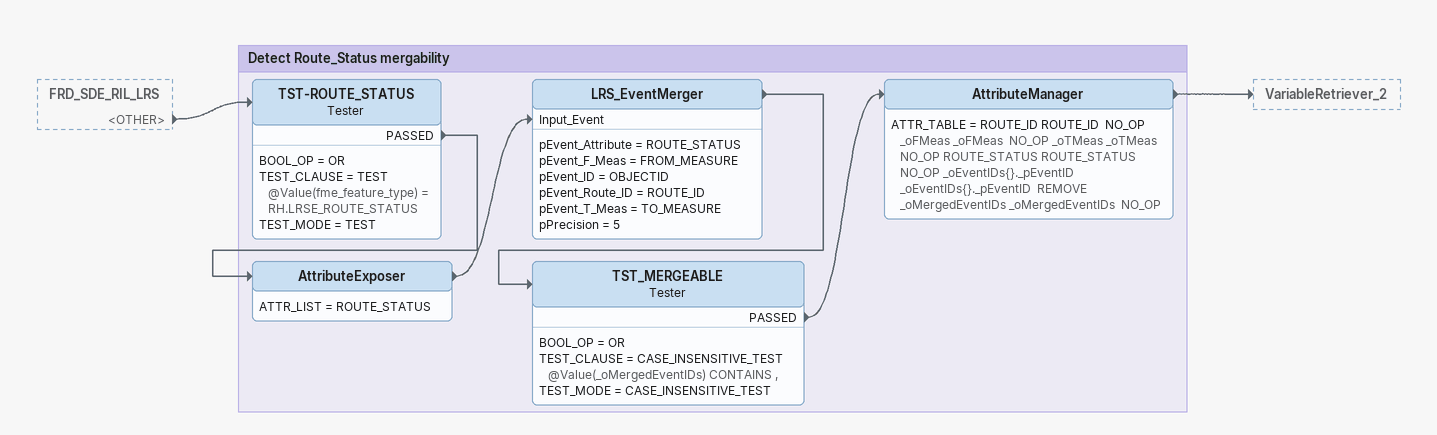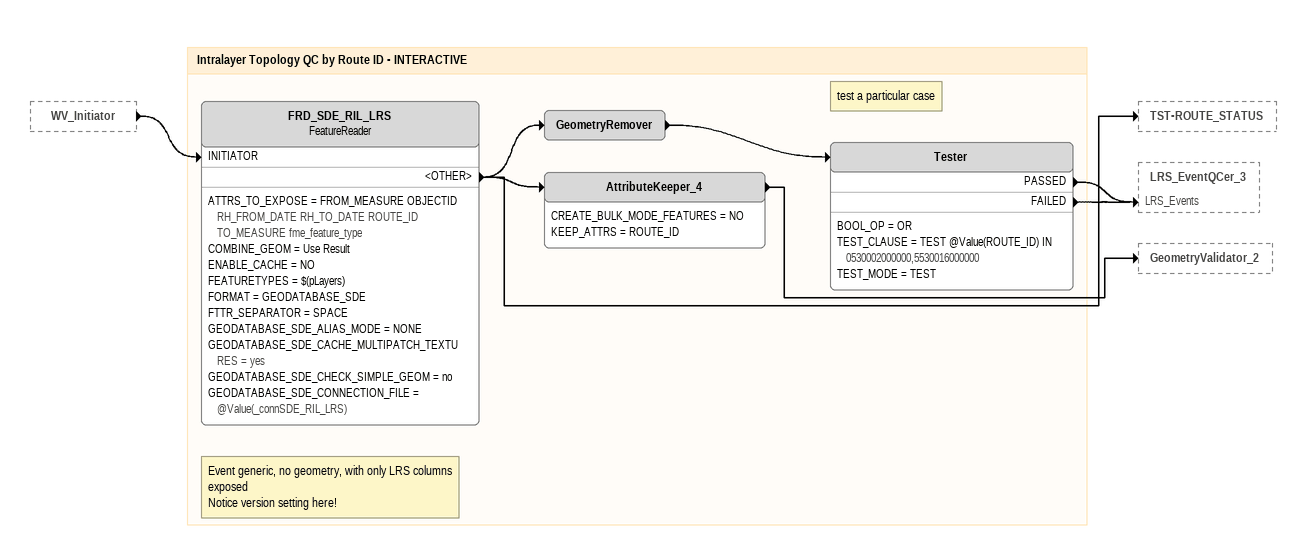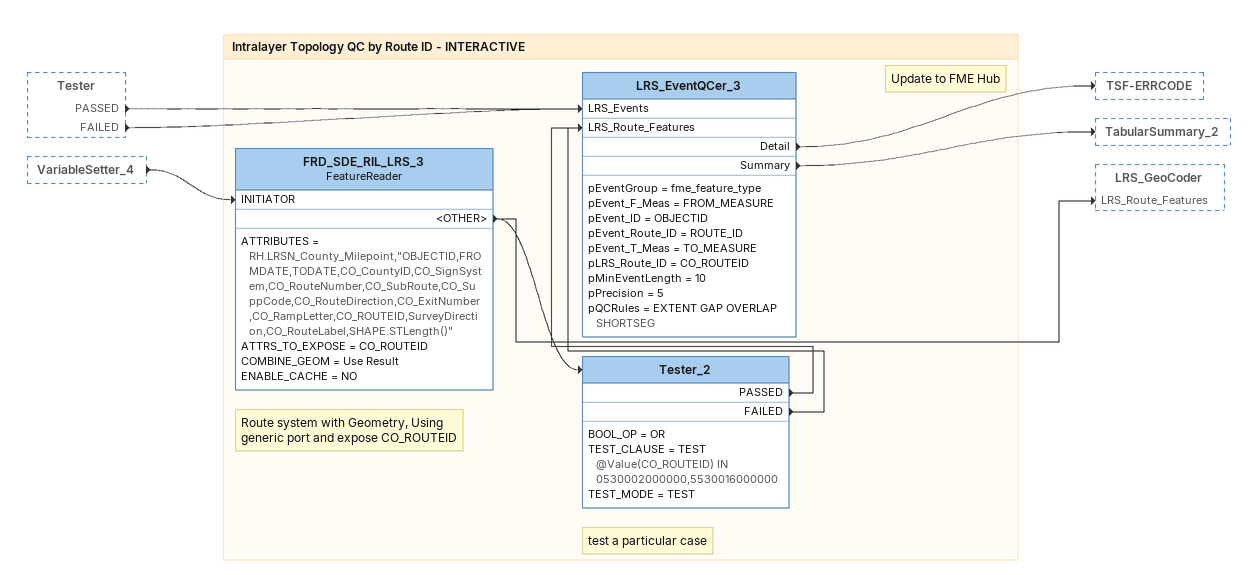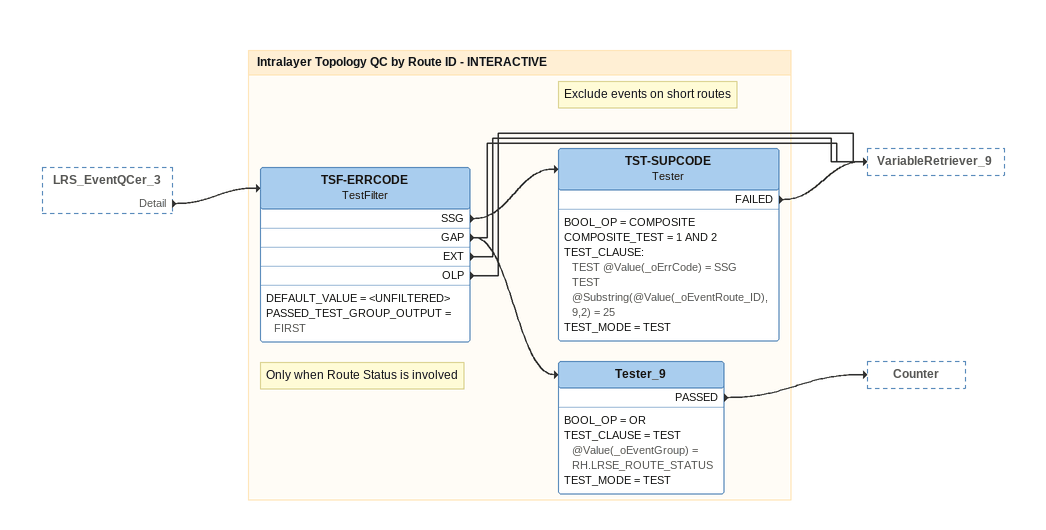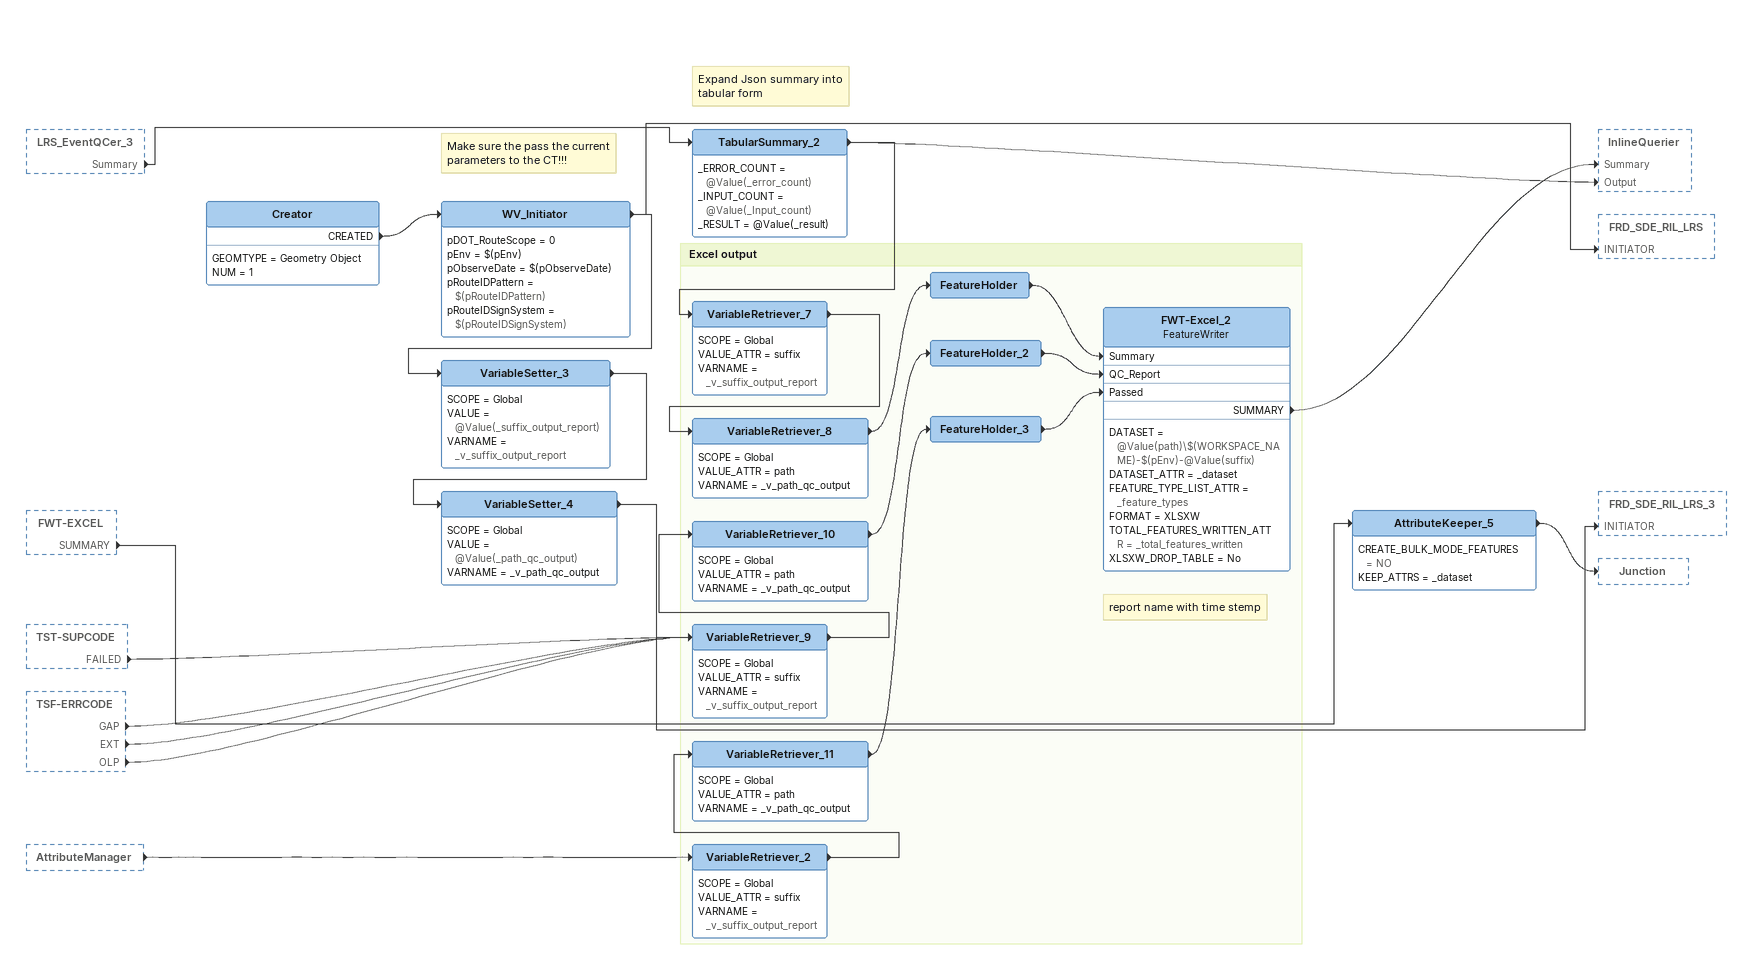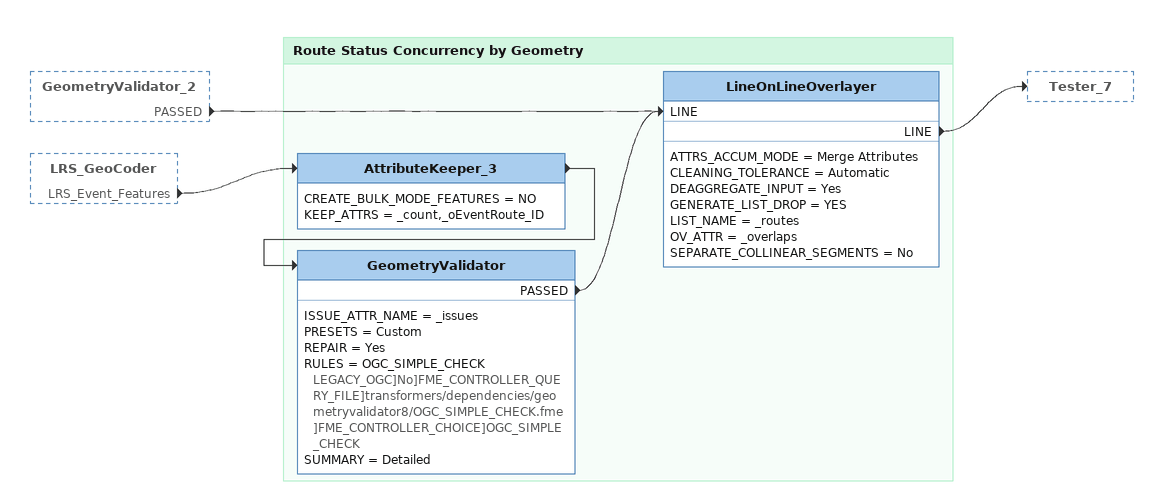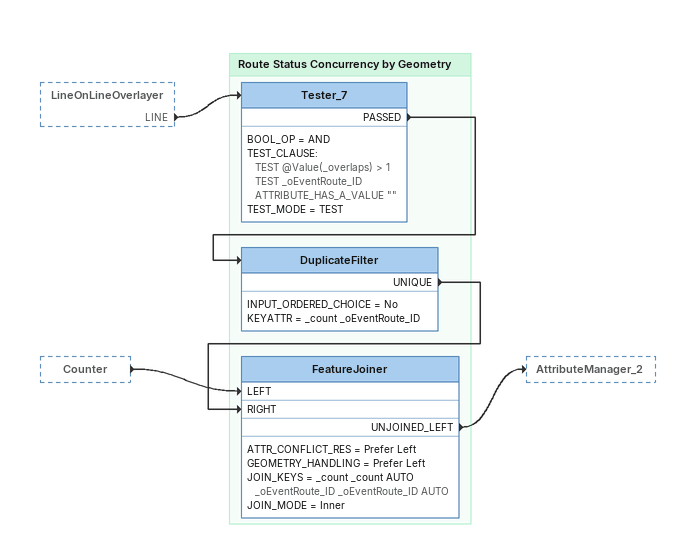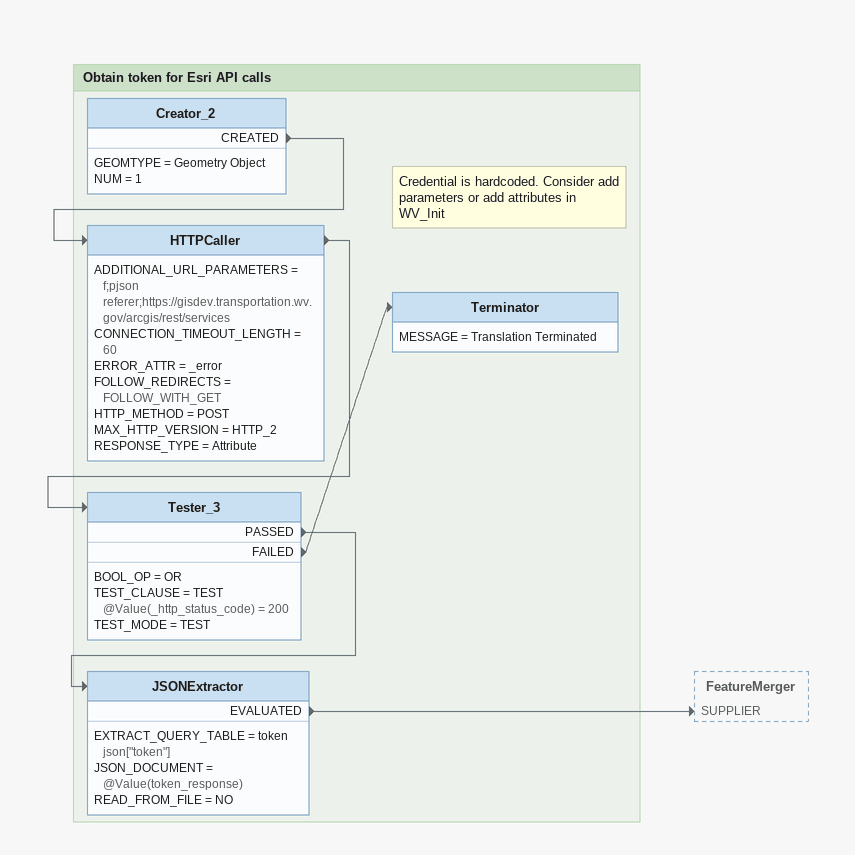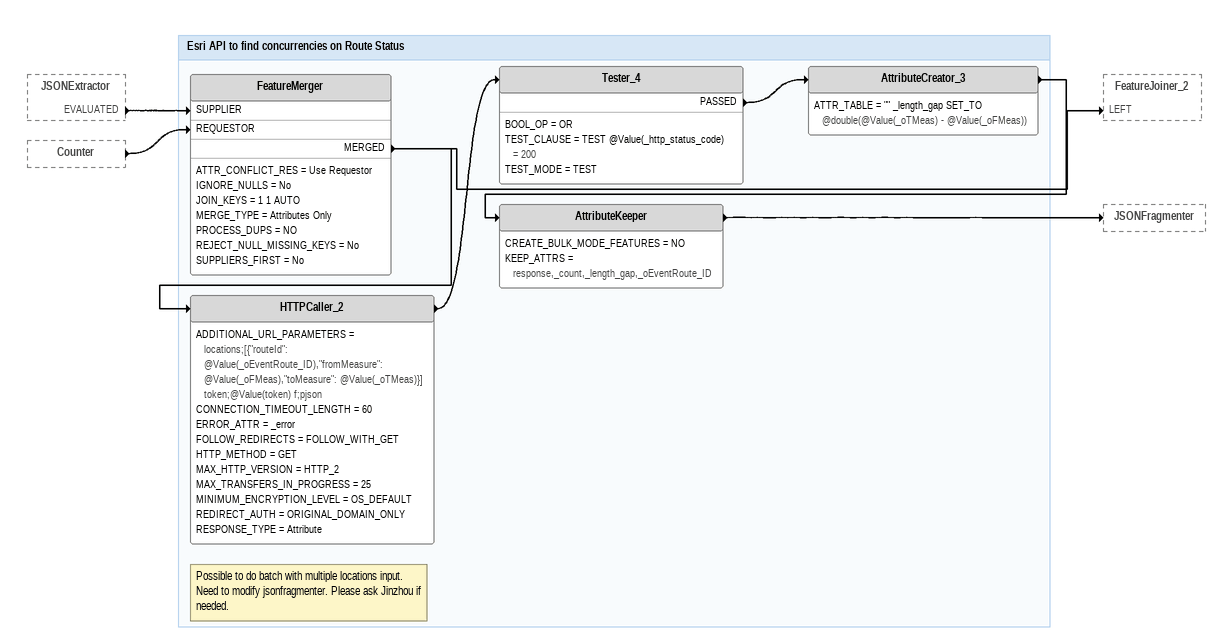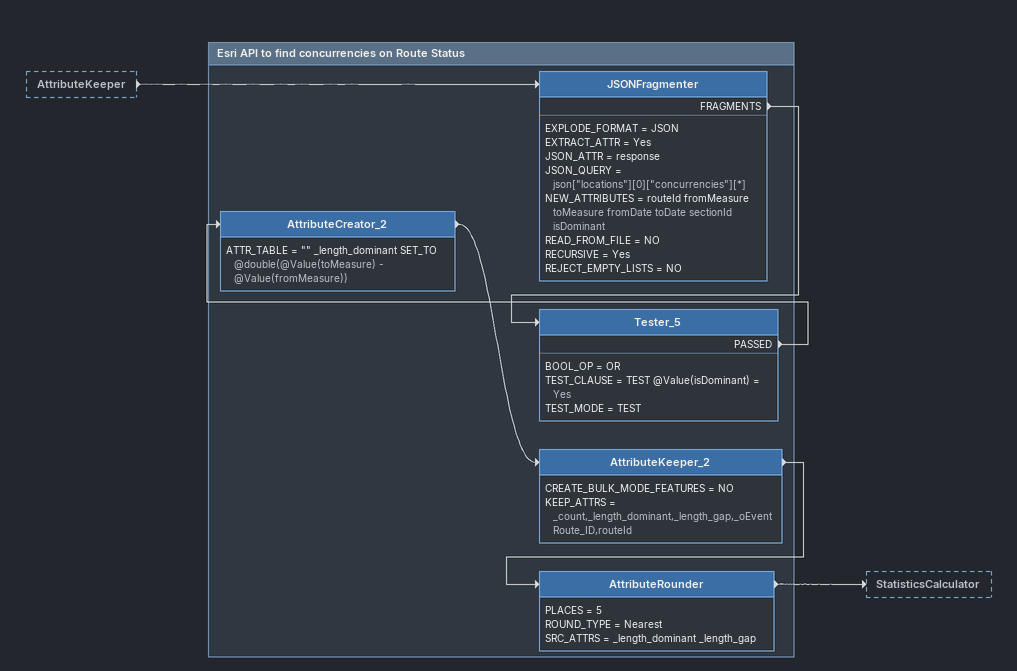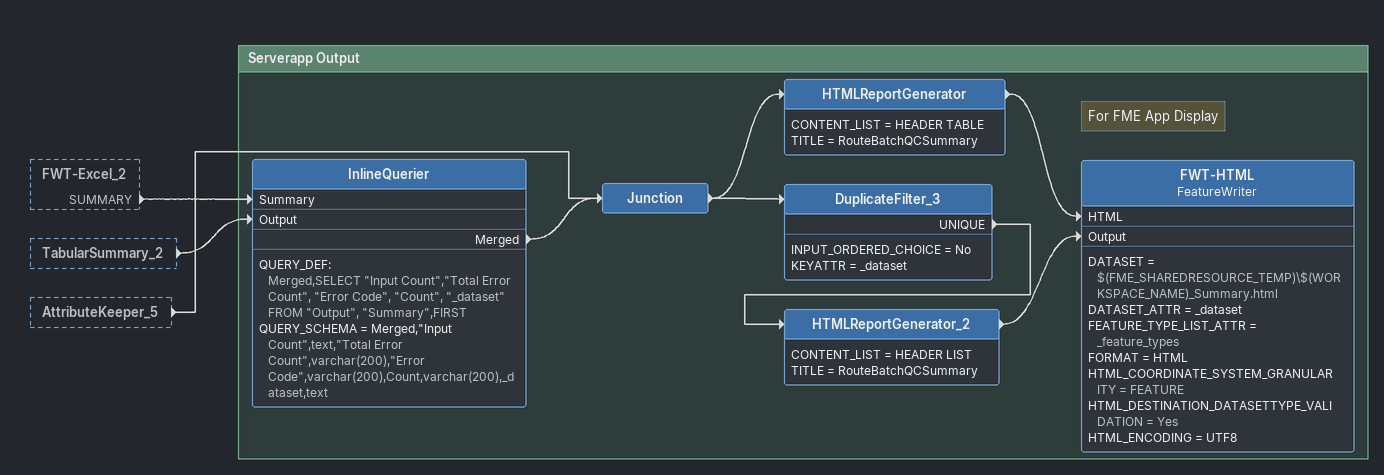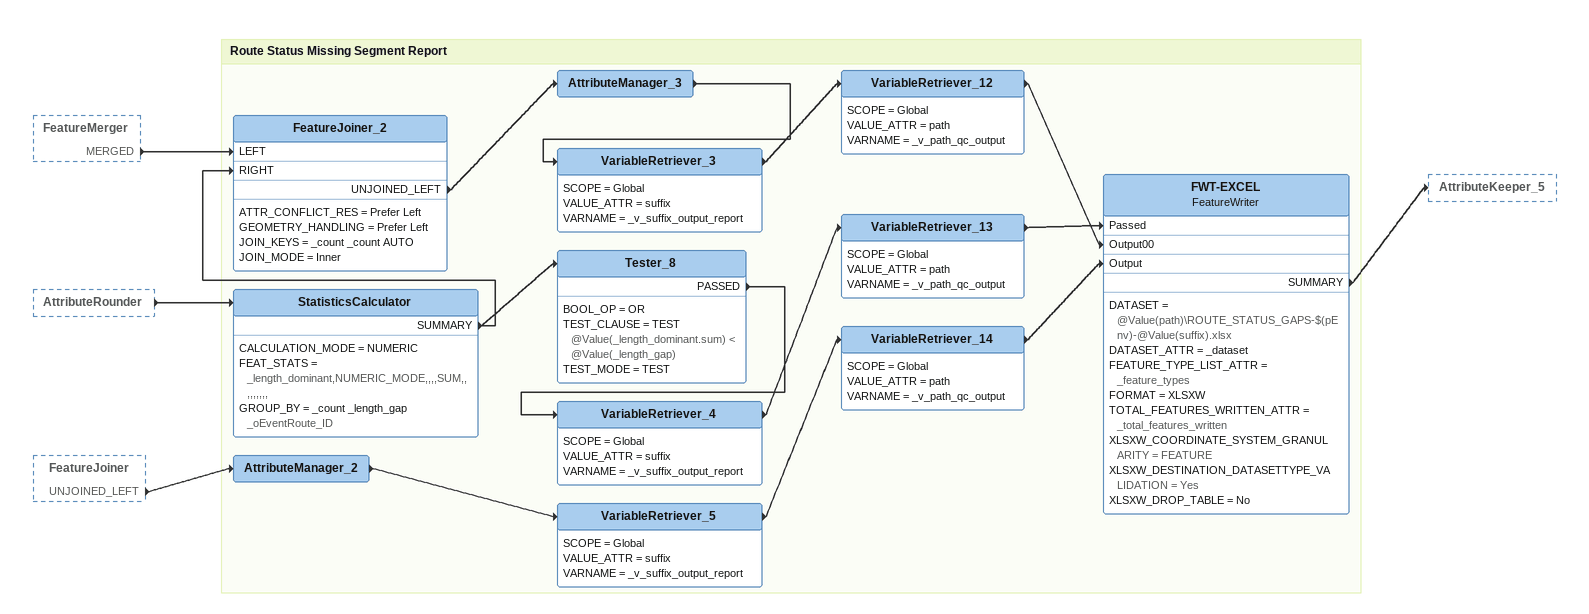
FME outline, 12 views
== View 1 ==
FRD_SDE_RIL_LRS [outside]
    <OTHER> -> TST-ROUTE_STATUS

Bookmark: Detect Route_Status mergability
TST-ROUTE_STATUS: Tester
    BOOL_OP = OR
    TEST_CLAUSE = TEST @Value(fme_feature_type) = RH.LRSE_ROUTE_STATUS
    TEST_MODE = TEST
    PASSED -> AttributeExposer
AttributeExposer
    ATTR_LIST = ROUTE_STATUS
    -> LRS_EventMerger [Input_Event]
LRS_EventMerger
    pEvent_Attribute = ROUTE_STATUS
    pEvent_F_Meas = FROM_MEASURE
    pEvent_ID = OBJECTID
    pEvent_Route_ID = ROUTE_ID
    pEvent_T_Meas = TO_MEASURE
    pPrecision = 5
    -> TST_MERGEABLE
TST_MERGEABLE: Tester
    BOOL_OP = OR
    TEST_CLAUSE = CASE_INSENSITIVE_TEST @Value(_oMergedEventIDs) CONTAINS ,
    TEST_MODE = CASE_INSENSITIVE_TEST
    PASSED -> AttributeManager
AttributeManager
    ATTR_TABLE = ROUTE_ID ROUTE_ID  NO_OP _oFMeas _oFMeas  NO_OP _oTMeas _oTMeas  NO_OP ROUTE_STATUS ROUTE_STATUS  NO_OP _oEventIDs{}._pEventID _oEventIDs{}._pEventID  REMOVE _oMergedEventIDs _oMergedEventIDs  NO_OP
    -> VariableRetriever_2

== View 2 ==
WV_Initiator [outside]
    -> FRD_SDE_RIL_LRS [INITIATOR]

Bookmark: Intralayer Topology QC by Route ID - INTERACTIVE
Note: Event generic, no geometry, with only LRS columns exposed / Notice version setting here!
FRD_SDE_RIL_LRS: FeatureReader
    ATTRS_TO_EXPOSE = FROM_MEASURE OBJECTID RH_FROM_DATE RH_TO_DATE ROUTE_ID TO_MEASURE fme_feature_type
    COMBINE_GEOM = Use Result
    ENABLE_CACHE = NO
    FEATURETYPES = $(pLayers)
    FORMAT = GEODATABASE_SDE
    FTTR_SEPARATOR = SPACE
    GEODATABASE_SDE_ALIAS_MODE = NONE
    GEODATABASE_SDE_CACHE_MULTIPATCH_TEXTURES = yes
    GEODATABASE_SDE_CHECK_SIMPLE_GEOM = no
    GEODATABASE_SDE_CONNECTION_FILE = @Value(_connSDE_RIL_LRS)
    <OTHER> -> GeometryRemover
    <OTHER> -> TST-ROUTE_STATUS
    <OTHER> -> AttributeKeeper_4
GeometryRemover
    -> Tester
Note: test a particular case
Tester
    BOOL_OP = OR
    TEST_CLAUSE = TEST @Value(ROUTE_ID) IN 0530002000000,5530016000000
    TEST_MODE = TEST
    PASSED -> LRS_EventQCer_3 [LRS_Events]
    FAILED -> LRS_EventQCer_3 [LRS_Events]
AttributeKeeper_4
    CREATE_BULK_MODE_FEATURES = NO
    KEEP_ATTRS = ROUTE_ID
    -> GeometryValidator_2

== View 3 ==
Tester [outside]
    PASSED -> LRS_EventQCer_3 [LRS_Events]
    FAILED -> LRS_EventQCer_3 [LRS_Events]
VariableSetter_4 [outside]
    -> FRD_SDE_RIL_LRS_3 [INITIATOR]

Bookmark: Intralayer Topology QC by Route ID - INTERACTIVE
Note: Route system with Geometry, Using generic port and expose CO_ROUTEID
FRD_SDE_RIL_LRS_3: FeatureReader
    ATTRIBUTES = RH.LRSN_County_Milepoint,"OBJECTID,FROMDATE,TODATE,CO_CountyID,CO_SignSystem,CO_RouteNumber,CO_SubRoute,CO_SuppCode,CO_RouteDirection,CO_ExitNumber,CO_RampLetter,CO_ROUTEID,SurveyDirection,CO_RouteLabel,SHAPE.STLength()"
    ATTRS_TO_EXPOSE = CO_ROUTEID
    COMBINE_GEOM = Use Result
    ENABLE_CACHE = NO
    <OTHER> -> Tester_2
    <OTHER> -> LRS_GeoCoder [LRS_Route_Features]
Note: test a particular case
Tester_2
    BOOL_OP = OR
    TEST_CLAUSE = TEST @Value(CO_ROUTEID) IN 0530002000000,5530016000000
    TEST_MODE = TEST
    PASSED -> LRS_EventQCer_3 [LRS_Route_Features]
    FAILED -> LRS_EventQCer_3 [LRS_Route_Features]
Note: Update to FME Hub
LRS_EventQCer_3
    pEventGroup = fme_feature_type
    pEvent_F_Meas = FROM_MEASURE
    pEvent_ID = OBJECTID
    pEvent_Route_ID = ROUTE_ID
    pEvent_T_Meas = TO_MEASURE
    pLRS_Route_ID = CO_ROUTEID
    pMinEventLength = 10
    pPrecision = 5
    pQCRules = EXTENT GAP OVERLAP SHORTSEG
    Detail -> TSF-ERRCODE
    Summary -> TabularSummary_2

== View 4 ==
LRS_EventQCer_3 [outside]
    Detail -> TSF-ERRCODE

Bookmark: Intralayer Topology QC by Route ID - INTERACTIVE
TSF-ERRCODE: TestFilter
    DEFAULT_VALUE = <UNFILTERED>
    PASSED_TEST_GROUP_OUTPUT = FIRST
    SSG -> TST-SUPCODE
    GAP -> VariableRetriever_9
    GAP -> Tester_9
    EXT -> VariableRetriever_9
    OLP -> VariableRetriever_9
Note: Exclude events on short routes
TST-SUPCODE: Tester
    BOOL_OP = COMPOSITE
    COMPOSITE_TEST = 1 AND 2
    TEST_CLAUSE:
      TEST @Value(_oErrCode) = SSG
      TEST @Substring(@Value(_oEventRoute_ID), 9,2) = 25
    TEST_MODE = TEST
    FAILED -> VariableRetriever_9
Note: Only when Route Status is involved
Tester_9
    BOOL_OP = OR
    TEST_CLAUSE = TEST @Value(_oEventGroup) = RH.LRSE_ROUTE_STATUS
    TEST_MODE = TEST
    PASSED -> Counter

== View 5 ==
LRS_EventQCer_3 [outside]
    Summary -> TabularSummary_2
FWT-EXCEL [outside]
    SUMMARY -> AttributeKeeper_5
TST-SUPCODE [outside]
    FAILED -> VariableRetriever_9
TSF-ERRCODE [outside]
    GAP -> VariableRetriever_9
    EXT -> VariableRetriever_9
    OLP -> VariableRetriever_9
AttributeManager [outside]
    -> VariableRetriever_2
Creator
    GEOMTYPE = Geometry Object
    NUM = 1
    CREATED -> WV_Initiator
Note: Make sure the pass the current parameters to the CT!!!
WV_Initiator
    pDOT_RouteScope = 0
    pEnv = $(pEnv)
    pObserveDate = $(pObserveDate)
    pRouteIDPattern = $(pRouteIDPattern)
    pRouteIDSignSystem = $(pRouteIDSignSystem)
    -> FRD_SDE_RIL_LRS [INITIATOR]
    -> VariableSetter_3
VariableSetter_3
    SCOPE = Global
    VALUE = @Value(_suffix_output_report)
    VARNAME = _v_suffix_output_report
    -> VariableSetter_4
VariableSetter_4
    SCOPE = Global
    VALUE = @Value(_path_qc_output)
    VARNAME = _v_path_qc_output
    -> FRD_SDE_RIL_LRS_3 [INITIATOR]
Note: Expand Json summary into tabular form
TabularSummary_2
    _ERROR_COUNT = @Value(_error_count)
    _INPUT_COUNT = @Value(_Input_count)
    _RESULT = @Value(_result)
    -> VariableRetriever_7
    -> InlineQuerier [Output]
AttributeKeeper_5
    CREATE_BULK_MODE_FEATURES = NO
    KEEP_ATTRS = _dataset
    -> Junction

Bookmark: Excel output
VariableRetriever_2
    SCOPE = Global
    VALUE_ATTR = suffix
    VARNAME = _v_suffix_output_report
    -> VariableRetriever_11
VariableRetriever_11
    SCOPE = Global
    VALUE_ATTR = path
    VARNAME = _v_path_qc_output
    -> FeatureHolder_3
FeatureHolder_3
    -> FWT-Excel_2 [Passed]
VariableRetriever_7
    SCOPE = Global
    VALUE_ATTR = suffix
    VARNAME = _v_suffix_output_report
    -> VariableRetriever_8
VariableRetriever_8
    SCOPE = Global
    VALUE_ATTR = path
    VARNAME = _v_path_qc_output
    -> FeatureHolder
FeatureHolder
    -> FWT-Excel_2 [Summary]
VariableRetriever_9
    SCOPE = Global
    VALUE_ATTR = suffix
    VARNAME = _v_suffix_output_report
    -> VariableRetriever_10
VariableRetriever_10
    SCOPE = Global
    VALUE_ATTR = path
    VARNAME = _v_path_qc_output
    -> FeatureHolder_2
FeatureHolder_2
    -> FWT-Excel_2 [QC_Report]
Note: report name with time stemp
FWT-Excel_2: FeatureWriter
    DATASET = @Value(path)\$(WORKSPACE_NAME)-$(pEnv)-@Value(suffix)
    DATASET_ATTR = _dataset
    FEATURE_TYPE_LIST_ATTR = _feature_types
    FORMAT = XLSXW
    TOTAL_FEATURES_WRITTEN_ATTR = _total_features_written
    XLSXW_DROP_TABLE = No
    SUMMARY -> InlineQuerier [Summary]

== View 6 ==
GeometryValidator_2 [outside]
    PASSED -> LineOnLineOverlayer [LINE]
LRS_GeoCoder [outside]
    LRS_Event_Features -> AttributeKeeper_3

Bookmark: Route Status Concurrency by Geometry
AttributeKeeper_3
    CREATE_BULK_MODE_FEATURES = NO
    KEEP_ATTRS = _count,_oEventRoute_ID
    -> GeometryValidator
GeometryValidator
    ISSUE_ATTR_NAME = _issues
    PRESETS = Custom
    REPAIR = Yes
    RULES = OGC_SIMPLE_CHECK LEGACY_OGC]No]FME_CONTROLLER_QUERY_FILE]transformers/dependencies/geometryvalidator8/OGC_SIMPLE_CHECK.fme]FME_CONTROLLER_CHOICE]OGC_SIMPLE_CHECK
    SUMMARY = Detailed
    PASSED -> LineOnLineOverlayer [LINE]
LineOnLineOverlayer
    ATTRS_ACCUM_MODE = Merge Attributes
    CLEANING_TOLERANCE = Automatic
    DEAGGREGATE_INPUT = Yes
    GENERATE_LIST_DROP = YES
    LIST_NAME = _routes
    OV_ATTR = _overlaps
    SEPARATE_COLLINEAR_SEGMENTS = No
    LINE -> Tester_7

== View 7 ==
LineOnLineOverlayer [outside]
    LINE -> Tester_7
Counter [outside]
    -> FeatureJoiner [LEFT]

Bookmark: Route Status Concurrency by Geometry
Tester_7
    BOOL_OP = AND
    TEST_CLAUSE:
      TEST @Value(_overlaps) > 1
      TEST _oEventRoute_ID ATTRIBUTE_HAS_A_VALUE ""
    TEST_MODE = TEST
    PASSED -> DuplicateFilter
DuplicateFilter
    INPUT_ORDERED_CHOICE = No
    KEYATTR = _count _oEventRoute_ID
    UNIQUE -> FeatureJoiner [RIGHT]
FeatureJoiner
    ATTR_CONFLICT_RES = Prefer Left
    GEOMETRY_HANDLING = Prefer Left
    JOIN_KEYS = _count _count AUTO _oEventRoute_ID _oEventRoute_ID AUTO
    JOIN_MODE = Inner
    UNJOINED_LEFT -> AttributeManager_2

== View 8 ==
Bookmark: Obtain token for Esri API calls
Creator_2
    GEOMTYPE = Geometry Object
    NUM = 1
    CREATED -> HTTPCaller
Note: Credential is hardcoded. Consider add parameters or add attributes in WV_Init
HTTPCaller
    ADDITIONAL_URL_PARAMETERS = f;pjson referer;https://gisdev.transportation.wv.gov/arcgis/rest/services
    CONNECTION_TIMEOUT_LENGTH = 60
    ERROR_ATTR = _error
    FOLLOW_REDIRECTS = FOLLOW_WITH_GET
    HTTP_METHOD = POST
    MAX_HTTP_VERSION = HTTP_2
    RESPONSE_TYPE = Attribute
    -> Tester_3
Tester_3
    BOOL_OP = OR
    TEST_CLAUSE = TEST @Value(_http_status_code) = 200
    TEST_MODE = TEST
    PASSED -> JSONExtractor
    FAILED -> Terminator
Terminator
    MESSAGE = Translation Terminated
JSONExtractor
    EXTRACT_QUERY_TABLE = token json["token"]
    JSON_DOCUMENT = @Value(token_response)
    READ_FROM_FILE = NO
    EVALUATED -> FeatureMerger [SUPPLIER]

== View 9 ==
JSONExtractor [outside]
    EVALUATED -> FeatureMerger [SUPPLIER]
Counter [outside]
    -> FeatureMerger [REQUESTOR]

Bookmark: Esri API to find concurrencies on Route Status
FeatureMerger
    ATTR_CONFLICT_RES = Use Requestor
    IGNORE_NULLS = No
    JOIN_KEYS = 1 1 AUTO
    MERGE_TYPE = Attributes Only
    PROCESS_DUPS = NO
    REJECT_NULL_MISSING_KEYS = No
    SUPPLIERS_FIRST = No
    MERGED -> HTTPCaller_2
    MERGED -> FeatureJoiner_2 [LEFT]
Note: Possible to do batch with multiple locations input. Need to modify jsonfragmenter. Please ask Jinzhou if needed.
HTTPCaller_2
    ADDITIONAL_URL_PARAMETERS = locations;[{"routeId": @Value(_oEventRoute_ID),"fromMeasure": @Value(_oFMeas),"toMeasure": @Value(_oTMeas)}] token;@Value(token) f;pjson
    CONNECTION_TIMEOUT_LENGTH = 60
    ERROR_ATTR = _error
    FOLLOW_REDIRECTS = FOLLOW_WITH_GET
    HTTP_METHOD = GET
    MAX_HTTP_VERSION = HTTP_2
    MAX_TRANSFERS_IN_PROGRESS = 25
    MINIMUM_ENCRYPTION_LEVEL = OS_DEFAULT
    REDIRECT_AUTH = ORIGINAL_DOMAIN_ONLY
    RESPONSE_TYPE = Attribute
    -> Tester_4
Tester_4
    BOOL_OP = OR
    TEST_CLAUSE = TEST @Value(_http_status_code) = 200
    TEST_MODE = TEST
    PASSED -> AttributeCreator_3
AttributeCreator_3
    ATTR_TABLE = "" _length_gap SET_TO @double(@Value(_oTMeas) - @Value(_oFMeas))
    -> AttributeKeeper
AttributeKeeper
    CREATE_BULK_MODE_FEATURES = NO
    KEEP_ATTRS = response,_count,_length_gap,_oEventRoute_ID
    -> JSONFragmenter

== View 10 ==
AttributeKeeper [outside]
    -> JSONFragmenter

Bookmark: Esri API to find concurrencies on Route Status
JSONFragmenter
    EXPLODE_FORMAT = JSON
    EXTRACT_ATTR = Yes
    JSON_ATTR = response
    JSON_QUERY = json["locations"][0]["concurrencies"][*]
    NEW_ATTRIBUTES = routeId fromMeasure toMeasure fromDate toDate sectionId isDominant
    READ_FROM_FILE = NO
    RECURSIVE = Yes
    REJECT_EMPTY_LISTS = NO
    FRAGMENTS -> Tester_5
Tester_5
    BOOL_OP = OR
    TEST_CLAUSE = TEST @Value(isDominant) = Yes
    TEST_MODE = TEST
    PASSED -> AttributeCreator_2
AttributeCreator_2
    ATTR_TABLE = "" _length_dominant SET_TO @double(@Value(toMeasure) - @Value(fromMeasure))
    -> AttributeKeeper_2
AttributeKeeper_2
    CREATE_BULK_MODE_FEATURES = NO
    KEEP_ATTRS = _count,_length_dominant,_length_gap,_oEventRoute_ID,routeId
    -> AttributeRounder
AttributeRounder
    PLACES = 5
    ROUND_TYPE = Nearest
    SRC_ATTRS = _length_dominant _length_gap
    -> StatisticsCalculator

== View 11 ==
FWT-Excel_2 [outside]
    SUMMARY -> InlineQuerier [Summary]
TabularSummary_2 [outside]
    -> InlineQuerier [Output]
AttributeKeeper_5 [outside]
    -> Junction

Bookmark: Serverapp Output
InlineQuerier
    QUERY_DEF:
      Merged,SELECT "Input Count","Total Error Count", "Error Code", "Count", "_dataset"
      FROM "Output", "Summary",FIRST
    QUERY_SCHEMA = Merged,"Input Count",text,"Total Error Count",varchar(200),"Error Code",varchar(200),Count,varchar(200),_dataset,text
    Merged -> Junction
Junction
    -> HTMLReportGenerator
    -> DuplicateFilter_3
HTMLReportGenerator
    CONTENT_LIST = HEADER TABLE
    TITLE = RouteBatchQCSummary
    -> FWT-HTML [HTML]
DuplicateFilter_3
    INPUT_ORDERED_CHOICE = No
    KEYATTR = _dataset
    UNIQUE -> HTMLReportGenerator_2
HTMLReportGenerator_2
    CONTENT_LIST = HEADER LIST
    TITLE = RouteBatchQCSummary
    -> FWT-HTML [Output]
Note: For FME App Display
FWT-HTML: FeatureWriter
    DATASET = $(FME_SHAREDRESOURCE_TEMP)\$(WORKSPACE_NAME)_Summary.html
    DATASET_ATTR = _dataset
    FEATURE_TYPE_LIST_ATTR = _feature_types
    FORMAT = HTML
    HTML_COORDINATE_SYSTEM_GRANULARITY = FEATURE
    HTML_DESTINATION_DATASETTYPE_VALIDATION = Yes
    HTML_ENCODING = UTF8

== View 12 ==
FeatureMerger [outside]
    MERGED -> FeatureJoiner_2 [LEFT]
AttributeRounder [outside]
    -> StatisticsCalculator
FeatureJoiner [outside]
    UNJOINED_LEFT -> AttributeManager_2

Bookmark: Route Status Missing Segment Report
AttributeManager_2
    -> VariableRetriever_5
VariableRetriever_5
    SCOPE = Global
    VALUE_ATTR = suffix
    VARNAME = _v_suffix_output_report
    -> VariableRetriever_14
VariableRetriever_14
    SCOPE = Global
    VALUE_ATTR = path
    VARNAME = _v_path_qc_output
    -> FWT-EXCEL [Output]
StatisticsCalculator
    CALCULATION_MODE = NUMERIC
    FEAT_STATS = _length_dominant,NUMERIC_MODE,,,,SUM,,,,,,,,,
    GROUP_BY = _count _length_gap _oEventRoute_ID
    SUMMARY -> Tester_8
    SUMMARY -> FeatureJoiner_2 [RIGHT]
FeatureJoiner_2
    ATTR_CONFLICT_RES = Prefer Left
    GEOMETRY_HANDLING = Prefer Left
    JOIN_KEYS = _count _count AUTO
    JOIN_MODE = Inner
    UNJOINED_LEFT -> AttributeManager_3
AttributeManager_3
    -> VariableRetriever_3
VariableRetriever_3
    SCOPE = Global
    VALUE_ATTR = suffix
    VARNAME = _v_suffix_output_report
    -> VariableRetriever_12
VariableRetriever_12
    SCOPE = Global
    VALUE_ATTR = path
    VARNAME = _v_path_qc_output
    -> FWT-EXCEL [Output00]
Tester_8
    BOOL_OP = OR
    TEST_CLAUSE = TEST @Value(_length_dominant.sum) < @Value(_length_gap)
    TEST_MODE = TEST
    PASSED -> VariableRetriever_4
VariableRetriever_4
    SCOPE = Global
    VALUE_ATTR = suffix
    VARNAME = _v_suffix_output_report
    -> VariableRetriever_13
VariableRetriever_13
    SCOPE = Global
    VALUE_ATTR = path
    VARNAME = _v_path_qc_output
    -> FWT-EXCEL [Passed]
FWT-EXCEL: FeatureWriter
    DATASET = @Value(path)\ROUTE_STATUS_GAPS-$(pEnv)-@Value(suffix).xlsx
    DATASET_ATTR = _dataset
    FEATURE_TYPE_LIST_ATTR = _feature_types
    FORMAT = XLSXW
    TOTAL_FEATURES_WRITTEN_ATTR = _total_features_written
    XLSXW_COORDINATE_SYSTEM_GRANULARITY = FEATURE
    XLSXW_DESTINATION_DATASETTYPE_VALIDATION = Yes
    XLSXW_DROP_TABLE = No
    SUMMARY -> AttributeKeeper_5
